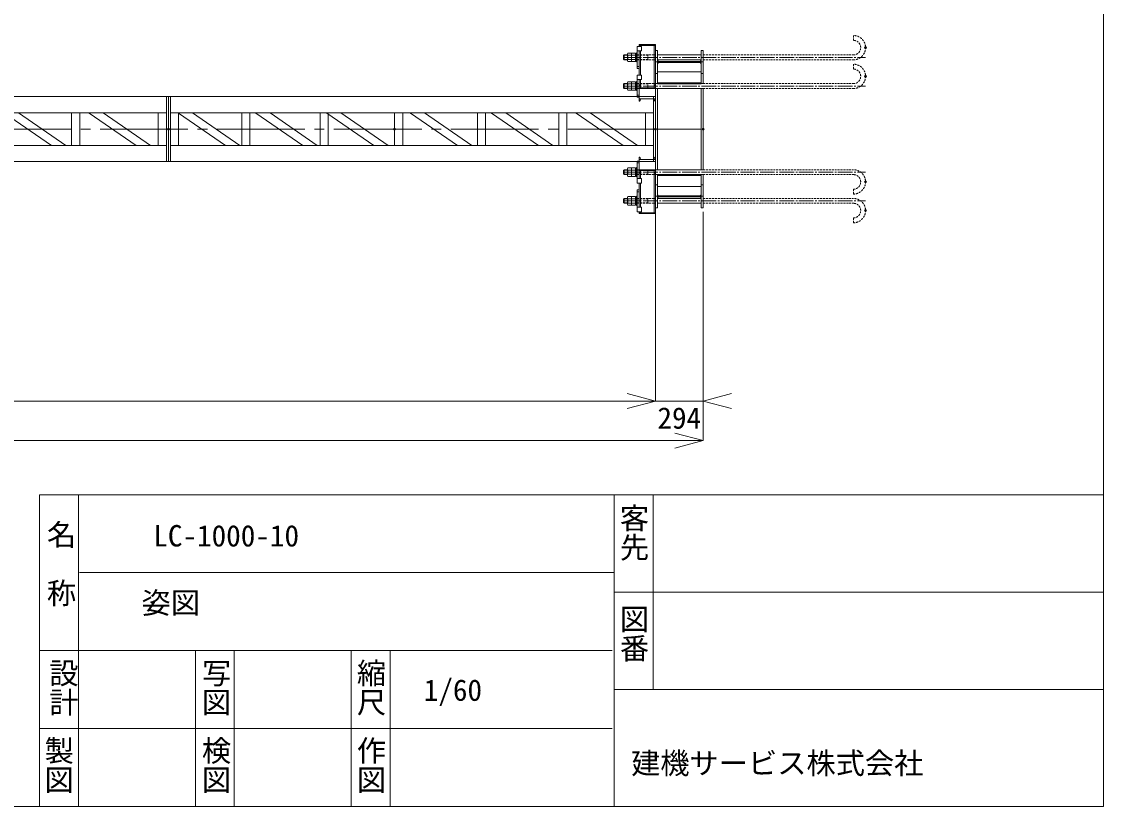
# Model space of a CAD drawing. Units: millimetres, scale not verified. Extents: x -11991 to 12183, y -9047 to 7922.
# Drawn here: x 5520 to 12183, y -9047 to -4212 of the extents above; entities that cross this region are included whole.
import ezdxf
from ezdxf.enums import TextEntityAlignment as Align

# ---------------------------------------------------------------- set-up
doc = ezdxf.new("R2010")
doc.units = ezdxf.units.MM
doc.header["$LTSCALE"] = 60
doc.header["$PDMODE"] = 32
doc.header["$PDSIZE"] = 12
doc.linetypes.add('CHAIN2', pattern=[12, 9, -1, 1, -1])
doc.linetypes.add('DASHED1', pattern=[1.8, 1.2, -0.6])
for name, color, linetype, lineweight in [('0-0', 7, 'Continuous', 18), ('0-1', 7, 'Continuous', 18), ('0-2', 7, 'Continuous', 9), ('0-5', 7, 'Continuous', 18), ('F-0', 7, 'Continuous', 18)]:
    doc.layers.add(name, color=color, linetype=linetype, lineweight=lineweight)
doc.layers.add('F-1', color=7, linetype='Continuous')
doc.styles.add('@ＭＳ ゴシック', font='')
doc.styles.add('ＭＳ ゴシック', font='')
doc.styles.add('ＭＳ 明朝', font='')
doc.styles.get('@ＭＳ ゴシック').set_extended_font_data('@MS Gothic')
doc.styles.get('ＭＳ ゴシック').set_extended_font_data('MS Gothic')
doc.styles.get('ＭＳ 明朝').set_extended_font_data('MS Mincho')

# ---------------------------------------------------------------- blocks, each defined once
blk = doc.blocks.new('ベース立面1')
at = {"layer": '0-1'}
for p, q in [((-2906.2, 882), (-2906.2, 810)), ((-1681, 882), (-2906.2, 882)), ((-1681, 810), (-2906.2, 810)), ((-2121.3, 810), (-2121.3, -810)), ((-2057.7, 882), (-2057.7, 810)), ((-1714, 810), (-1714, -810)), ((-1680.1, 810), (-1680.1, -810)), ((1501.9, 882), (-1501.9, 882)), ((1501, 810), (-1501, 810)), ((0, 810), (0, -810)), ((1680.1, 810), (1680.1, -810)), ((2906.2, 810), (1680.1, 810)), ((2906.2, 882), (1681, 882)), ((1714, 810), (1714, -810)), ((2057.7, 882), (2057.7, 810)), ((2121.3, 810), (2121.3, -810)), ((2906.2, 882), (2906.2, 810)), ((-2498.9, -732), (-2498.9, 732)), ((-2465, -732), (-2465, 732)), ((2465, -732), (2465, 732)), ((2498.9, -732), (2498.9, 732)), ((-2906.2, -810), (-2906.2, -882)), ((-1681, -810), (-2906.2, -810)), ((-2906.2, -882), (-1681, -882)), ((-2057.7, -810), (-2057.7, -882)), ((1501, -810), (-1501, -810)), ((-1501, -882), (1501, -882)), ((2906.2, -810), (1681, -810)), ((1681, -882), (2906.2, -882)), ((2057.7, -810), (2057.7, -882)), ((2906.2, -810), (2906.2, -882))]:
    blk.add_line(p, q, dxfattribs=at)
at = {"layer": '0-1', "color": 4, "linetype": 'CHAIN2', "lineweight": 9}
for p, q in [((-2481.9, 882), (-2481.9, -882)), ((2481.9, 882), (2481.9, -882))]:
    blk.add_line(p, q, dxfattribs=at)
at = {"layer": '0-1'}
for centre, start_param, end_param in [((-2554.1, 732), 4.712389, 6.2831853), ((-2409.8, 732), 6.2831853, 7.8539816), ((2409.8, 732), 4.712389, 6.2831853), ((2554.1, 732), 6.2831853, 7.8539816), ((-2554.1, -732), 3.1415927, 4.712389), ((-2409.8, -732), 1.5707963, 3.1415927), ((2409.8, -732), 3.1415927, 4.712389), ((2554.1, -732), 1.5707963, 3.1415927)]:
    blk.add_ellipse(centre, major_axis=(0, 78), ratio=0.707107, start_param=start_param, end_param=end_param, dxfattribs=at)
for p in [(0, 882), (0, -882)]:
    blk.add_point(p, dxfattribs=at)
blk = doc.blocks.new('30-1(1)')
at = {"layer": '0-5'}
for p, q in [((-210, 16.9), (210, 16.9)), ((-210, 16.9), (-210, -16.9)), ((210, 16.9), (210, -16.9)), ((-210, -16.9), (210, -16.9))]:
    blk.add_line(p, q, dxfattribs=at)
blk = doc.blocks.new('30-1')
at = {"layer": '0-5'}
for p, q in [((-16.9, 28.1), (-1.8, -28.1)), ((1.8, 28.1), (16.9, -28.1))]:
    blk.add_line(p, q, dxfattribs=at)
blk.add_lwpolyline([(-187.1, -28.1), (187.1, -28.1), (187.1, 28.1), (-187.1, 28.1)], close=True, dxfattribs=at)
blk = doc.blocks.new('M30-2(1)')
at = {"layer": '0-5'}
for p, q in [((-165, 107.6), (-194.9, 90.4)), ((-194.9, 90.4), (-194.9, -72.4)), ((-165, 107.6), (165, 107.6)), ((-99.6, 90.4), (-99.6, -72.4)), ((99.6, 90.4), (99.6, -72.4)), ((165, 107.6), (194.9, 90.4)), ((194.9, 90.4), (194.9, -72.4)), ((-194.9, -72.4), (194.9, -72.4))]:
    blk.add_line(p, q, dxfattribs=at)
for centre, radius, start, end in [((-147.2, 9.1), 94.2, 59.621, 120.379), ((0, -287.4), 390.7, 75.231, 104.769), ((147.2, 9.1), 94.2, 59.621, 120.379)]:
    blk.add_arc(centre, radius, start, end, dxfattribs=at)
blk = doc.blocks.new('ｶﾝｻﾞｼ')
at = {"layer": '0-0'}
for p, q in [((-1293.1, 165.5), (-1293.1, -434.5)), ((-1229.5, 165.5), (-1293.1, 165.5)), ((-1267.7, 165.5), (-1267.7, -434.5)), ((-1229.5, 120.5), (-1267.7, 120.5)), ((-414.9, 237.5), (-1229.5, 237.5)), ((-1229.5, 237.5), (-1229.5, 81.5)), ((-1059.8, 81.5), (-1229.5, 81.5)), ((-1059.8, 237.5), (-1059.8, 81.5)), ((-168.8, 165.5), (-1059.8, 165.5)), ((-168.8, 120.5), (-1059.8, 120.5)), ((-822.2, 237.5), (-822.2, 165.5)), ((-482.8, 237.5), (-482.8, 165.5)), ((-414.9, 237.5), (-414.9, 165.5)), ((645.8, 237.5), (-168.8, 237.5)), ((-168.8, 237.5), (-168.8, 81.5)), ((0.9, 81.5), (-168.8, 81.5)), ((0.9, 237.5), (0.9, 81.5)), ((408.2, 165.5), (0.9, 165.5)), ((302.1, 120.5), (0.9, 120.5)), ((196, 165.5), (196, 154.3)), ((302.1, 119.1), (211.5, 130.4)), ((238.5, 237.5), (238.5, 165.5)), ((302.1, 165.5), (709.4, 165.5)), ((302.1, 165.5), (302.1, -434.5)), ((327.6, 165.5), (327.6, -434.5)), ((577.9, 237.5), (577.9, 165.5)), ((645.8, 237.5), (645.8, 165.5)), ((709.4, 165.5), (709.4, -434.5)), ((790, 165.5), (709.4, 165.5)), ((709.4, 122.3), (774.5, 130.4)), ((302.1, -389.5), (-1267.7, -389.5)), ((302.1, -388.2), (211.5, -399.4)), ((709.4, -391.4), (774.5, -399.4)), ((408.2, -434.5), (-1293.1, -434.5)), ((196, -434.5), (196, -423.3)), ((302.1, -434.5), (196, -434.5)), ((302.1, -434.5), (709.4, -434.5))]:
    blk.add_line(p, q, dxfattribs=at)
for points in [[(408.2, 165.5), (196, 165.5), (196, 154.3)], [(577.9, 165.5), (790, 165.5), (790, 154.3)], [(577.9, -434.5), (790, -434.5), (790, -423.3)]]:
    blk.add_lwpolyline(points, dxfattribs=at)
for centre, start_param, end_param in [((213, 154.3), 1.5707963, 3.0543262), ((773, 154.3), 3.2288591, 4.712389), ((213, -423.3), 0.0872665, 1.5707963), ((773, -423.3), 4.712389, 6.1959188)]:
    blk.add_ellipse(centre, major_axis=(0, 24), ratio=0.707107, start_param=start_param, end_param=end_param, dxfattribs=at)
blk = doc.blocks.new('M30-2')
at = {"layer": '0-5', "linetype": 'DASHED1'}
for p, q in [((-157.3, 1102.8), (-180, 1142.2)), ((180, 1102.8), (-180, 1102.8)), ((157.3, 1102.8), (180, 1142.2))]:
    blk.add_line(p, q, dxfattribs=at)
at = {"layer": '0-5'}
for p, q in [((-180, -409.2), (-180, -655.2)), ((-157.3, -409.2), (-157.3, -677.9)), ((157.3, -409.2), (157.3, -677.9)), ((180, -409.2), (180, -655.2))]:
    blk.add_line(p, q, dxfattribs=at)
for points in [[(180, -655.2), (-180, -655.2), (-138, -697.2)], [(180, -655.2), (138, -697.2), (-138, -697.2)]]:
    blk.add_lwpolyline(points, dxfattribs=at)
blk = doc.blocks.new('ﾍﾞｰｽ+ｱﾝｶｰﾎﾞﾙﾄ立面')
at = {"layer": '0-0', "color": 4, "linetype": 'CHAIN2', "lineweight": 9}
for p, q in [((-2651.7, 3215.6), (-2651.7, -5724.4)), ((-1591, 3215.6), (-1591, -5724.4)), ((1591, 3215.6), (1591, -5724.4)), ((2651.7, 3215.6), (2651.7, -5724.4))]:
    blk.add_line(p, q, dxfattribs=at)
at = {"layer": '0-0', "linetype": 'DASHED1'}
for p, q in [((-2741.7, 2711.6), (-2741.7, 2039.6)), ((-2730.3, 2711.6), (-2730.3, 2315.6)), ((-2573, 2711.6), (-2573, 2315.6)), ((-2561.7, 2711.6), (-2561.7, 2039.6)), ((-1681, 2711.6), (-1681, 2039.6)), ((-1669.6, 2711.6), (-1669.6, 2315.6)), ((-1512.4, 2711.6), (-1512.4, 2315.6)), ((-1501, 2711.6), (-1501, 2039.6)), ((1501, 2711.6), (1501, 2039.6)), ((1512.4, 2711.6), (1512.4, 2315.6)), ((1669.6, 2711.6), (1669.6, 2315.6)), ((1681, 2711.6), (1681, 2039.6)), ((2561.7, 2711.6), (2561.7, 2039.6)), ((2573, 2711.6), (2573, 2315.6)), ((2730.3, 2711.6), (2730.3, 2315.6)), ((2741.7, 2711.6), (2741.7, 2039.6)), ((-2741.7, 275.6), (-2741.7, -5274.4)), ((-2561.7, 275.6), (-2561.7, -5274.4)), ((-1681, 275.6), (-1681, -5274.4)), ((-1501, 275.6), (-1501, -5274.4)), ((1501, 275.6), (1501, -5274.4)), ((1681, 275.6), (1681, -5274.4)), ((2561.7, 275.6), (2561.7, -5274.4)), ((2741.7, 275.6), (2741.7, -5274.4)), ((-3281.7, -5274.4), (-3461.7, -5274.4)), ((-2221, -5274.4), (-2401, -5274.4)), ((2221, -5274.4), (2401, -5274.4)), ((3281.7, -5274.4), (3461.7, -5274.4))]:
    blk.add_line(p, q, dxfattribs=at)
at = {"layer": '0-0'}
for p, q in [((-1681, 2039.6), (-1681, 275.6)), ((-1501, 2039.6), (-1501, 275.6)), ((1501, 2039.6), (1501, 275.6)), ((1681, 2039.6), (1681, 275.6)), ((-2741.7, 1967.6), (-2741.7, 347.6)), ((-2561.7, 1967.6), (-2561.7, 347.6)), ((2561.7, 1967.6), (2561.7, 347.6)), ((2741.7, 1967.6), (2741.7, 347.6))]:
    blk.add_line(p, q, dxfattribs=at)
at = {"layer": '0-0', "linetype": 'DASHED1'}
for centre, radius in [((-3011.7, -5274.4), 450), ((-3011.7, -5274.4), 270), ((-1951, -5274.4), 450), ((-1951, -5274.4), 270), ((1951, -5274.4), 450), ((1951, -5274.4), 270), ((3011.7, -5274.4), 450), ((3011.7, -5274.4), 270)]:
    blk.add_arc(centre, radius, 180, 0, dxfattribs=at)
at = {"layer": '0-0'}
for p in [(-3011.7, -5724.4), (-1951, -5724.4), (1951, -5724.4), (3011.7, -5724.4)]:
    blk.add_point(p, dxfattribs=at)
at = {"layer": '0-0', "yscale": 0.5, "rotation": 180}
for p, xscale in [((-2651.7, 2867), 0.5), ((-1591, 2867), 0.5), ((1591, 2867), -0.5), ((2651.7, 2867), -0.5)]:
    blk.add_blockref('M30-2', p, dxfattribs=dict(at, xscale=xscale))
at = {"layer": '0-0', "yscale": 0.8}
for name, p, xscale in [('M30-2(1)', (-2651.7, 2985.5), 0.8), ('M30-2(1)', (-2651.7, 2841.5), 0.8), ('M30-2(1)', (-1591, 2985.5), 0.8), ('M30-2(1)', (-1591, 2841.5), 0.8), ('M30-2(1)', (1591, 2985.5), -0.8), ('M30-2(1)', (1591, 2841.5), -0.8), ('M30-2(1)', (2651.7, 2985.5), -0.8), ('M30-2(1)', (2651.7, 2841.5), -0.8), ('30-1(1)', (-2651.7, 2725.1), 0.8), ('30-1', (-2651.7, 2761.1), 0.8), ('30-1(1)', (-1591, 2725.1), 0.8), ('30-1', (-1591, 2761.1), 0.8), ('30-1(1)', (1591, 2725.1), -0.8), ('30-1', (1591, 2761.1), -0.8), ('30-1(1)', (2651.7, 2725.1), -0.8), ('30-1', (2651.7, 2761.1), -0.8)]:
    blk.add_blockref(name, p, dxfattribs=dict(at, xscale=xscale))
at = {"layer": '0-0'}
for name, p in [('ｶﾝｻﾞｼ', (-1829.5, 2474.2)), ('ベース立面1', (0, 1157.6))]:
    blk.add_blockref(name, p, dxfattribs=at)
at = {"layer": '0-0', "xscale": -1}
blk.add_blockref('ｶﾝｻﾞｼ', (1829.5, 2474.2), dxfattribs=at)
blk = doc.blocks.new('ﾏｽﾄ')
at = {"layer": '0-1'}
for p, q in [((-9016.9, -1200.7), (-9016.9, 1199.3)), ((-9016.9, 1199.3), (8983.1, 1199.3)), ((-8944.9, -1200.7), (-8944.9, 1199.3)), ((8911.1, -1200.7), (8911.1, 1199.3)), ((8983.1, -1200.7), (8983.1, 1199.3)), ((-8944.9, 599.3), (8911.1, 599.3)), ((-8644.9, -594.7), (-8644.9, 599.3)), ((-6609.4, -600.7), (-8353.6, 599.3)), ((-6088.9, -594.7), (-7824.3, 599.3)), ((-5740.3, 599.3), (-5740.3, -600.7)), ((-5440.3, 599.3), (-5440.3, -600.7)), ((-3482.9, -600.7), (-5227, 599.3)), ((-2962.3, -594.7), (-4697.8, 599.3)), ((-2740.3, 599.3), (-2740.3, -600.7)), ((-2440.3, 599.3), (-2440.3, -600.7)), ((-482.9, -600.7), (-2227, 599.3)), ((37.7, -594.7), (-1697.8, 599.3)), ((322.1, 599.3), (322.1, -600.7)), ((622.1, 599.3), (622.1, -600.7)), ((2608.5, -600.7), (864.3, 599.3)), ((3129, -594.7), (1393.6, 599.3)), ((3075.4, 599.3), (3075.4, -600.7)), ((3375.4, 599.3), (3375.4, -600.7)), ((5225.2, -600.7), (3481, 599.3)), ((5745.7, -594.7), (4010.2, 599.3)), ((5967.7, 599.3), (5967.7, -600.7)), ((6267.7, 599.3), (6267.7, -600.7)), ((8090.6, -600.7), (6346.4, 599.3)), ((8611.1, -594.7), (6875.7, 599.3)), ((8611.1, -594.7), (8611.1, 599.3)), ((-8944.9, -600.7), (8911.1, -600.7)), ((-9016.9, -1200.7), (8983.1, -1200.7))]:
    blk.add_line(p, q, dxfattribs=at)
for p in [(-9016.9, -0.7), (622.1, -0.7), (8983.1, -0.7)]:
    blk.add_point(p, dxfattribs=at)

msp = doc.modelspace()

# ---------------------------------------------------------------- linework, layer by layer
at = {"layer": '0-0', "color": 4, "linetype": 'CHAIN2', "lineweight": 9}
msp.add_line((9424.37, -4874.16), (-2575.63, -4874.16), dxfattribs=at)
at = {"layer": '0-2', "color": 4}
for p, q in [((9424.37, -6549.49), (9424.37, -5383.98)), ((9718.37, -6793.17), (9718.37, -6374.16)), ((9424.37, -6549.49), (9250.5, -6502.9)), ((9718.37, -6549.49), (9892.23, -6502.9)), ((-2575.63, -6549.49), (9424.37, -6549.49)), ((9424.37, -6549.49), (9250.5, -6596.07)), ((9718.37, -6549.49), (9892.23, -6596.07)), ((-2705.63, -6793.17), (9718.37, -6793.17)), ((9718.37, -6793.17), (9544.5, -6746.58)), ((9718.37, -6793.17), (9544.5, -6839.76))]:
    msp.add_line(p, q, dxfattribs=at)
msp.add_lwpolyline([(9424.37, -6549.49), (9718.37, -6549.49), (9718.37, -5383.98)], dxfattribs=at)
at = {"layer": 'F-0', "color": 3, "lineweight": 9}
for p in [(12183.04, 7613.85), (-11991.19, -9046.7)]:
    msp.add_line(p, (12183.04, -9046.7), dxfattribs=at)
at = {"layer": 'F-0'}
for p, q in [((5630.51, -7126.7), (5630.51, -9046.7)), ((5630.51, -7126.7), (12183.04, -7126.7)), ((5870.51, -7126.7), (5870.51, -9046.7)), ((9170.51, -7126.7), (9170.51, -9046.7)), ((9410.51, -7126.7), (9410.51, -8322.23)), ((5877.86, -7606.7), (9166.74, -7606.7)), ((9172.83, -7726.7), (12183.04, -7726.7)), ((5630.51, -8086.7), (9158.37, -8086.7)), ((6590.51, -8090.82), (6590.51, -9046.7)), ((6830.51, -8090.82), (6830.51, -9046.7)), ((7550.51, -8090.82), (7550.51, -9046.7)), ((7790.51, -8090.82), (7790.51, -9046.7)), ((9170.51, -8326.7), (12183.04, -8326.7)), ((5630.51, -8566.7), (9158.37, -8566.7))]:
    msp.add_line(p, q, dxfattribs=at)

# ---------------------------------------------------------------- block references
at = {"layer": '0-0', "xscale": 0.1666667, "yscale": 0.1666667}
for name, p, rotation in [('ﾍﾞｰｽ+ｱﾝｶｰﾎﾞﾙﾄ立面', (9764.3, -4874.16), 90), ('ﾏｽﾄ', (4921.55, -4874.28), 180), ('ﾏｽﾄ', (7921.55, -4874.28), 180)]:
    msp.add_blockref(name, p, dxfattribs=dict(at, rotation=rotation))

# ---------------------------------------------------------------- texts
at = {"layer": '0-2', "style": 'ＭＳ 明朝'}
msp.add_text('294', height=132, dxfattribs=at).set_placement((9436.37, -6759.49), align=Align.BOTTOM_LEFT)
at = {"layer": 'F-0', "style": '@ＭＳ ゴシック'}
for s, p in [('客先', (9187.29, -7179.64)), ('名\u3000称', (5658.29, -7280.89)), ('図番', (9187.29, -7801.56)), ('設計', (5672.76, -8134.21)), ('写図', (6612.86, -8134.21)), ('縮尺', (7567.42, -8134.21)), ('製図', (5643.83, -8611.49)), ('検図', (6612.86, -8611.49)), ('作図', (7567.42, -8611.49))]:
    msp.add_text(s, height=132, rotation=270, dxfattribs=at).set_placement(p, align=Align.BOTTOM_LEFT)
at = {"layer": 'F-0', "style": 'ＭＳ ゴシック'}
msp.add_text('建機サービス株式会社', height=132, dxfattribs=at).set_placement((9274.07, -8886.29), align=Align.BOTTOM_LEFT)
at = {"layer": 'F-1', "style": 'ＭＳ ゴシック'}
for s, p in [('LC-1000-10', (6331.37, -7485.15)), ('姿図', (6259.23, -7898.31)), ('1/60', (7997.15, -8436.08))]:
    msp.add_text(s, height=132, dxfattribs=at).set_placement(p, align=Align.BOTTOM_LEFT)

doc.saveas('drawing.dxf')
